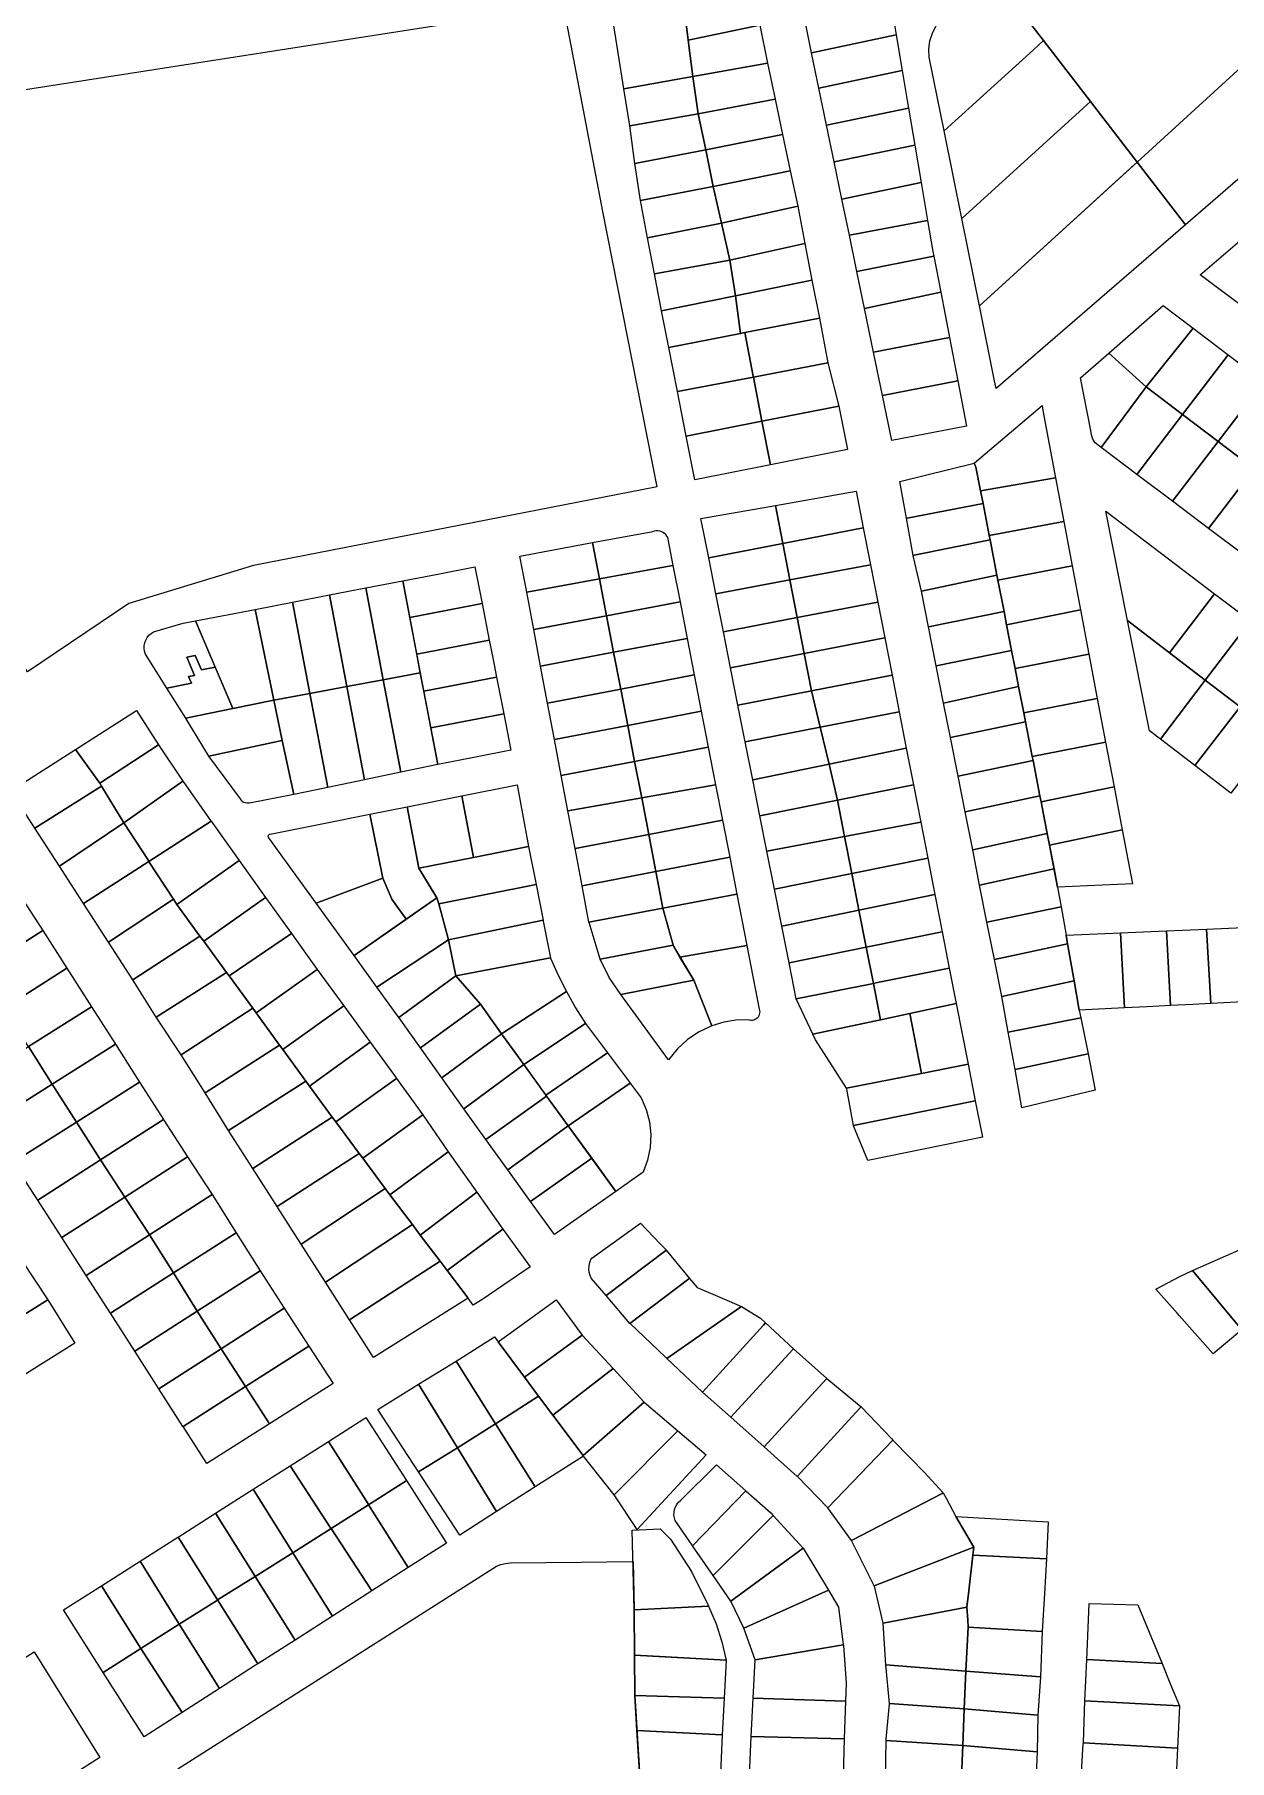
# Model space of a CAD drawing. Header units: millimetres. Extents: x 522658 to 553925, y 7796479 to 7820139.
# Drawn here: x 541314.2 to 541634.4, y 7807452.5 to 7807915 of the extents above; entities that cross this region are included whole.
import ezdxf

# ---------------------------------------------------------------- set-up
doc = ezdxf.new("R2010")
doc.units = ezdxf.units.MM
doc.layers.add('ZONA RESIDENCIAL 2 (ZR_2)', color=2, linetype='Continuous')

msp = doc.modelspace()

# ---------------------------------------------------------------- linework, layer by layer
at = {"layer": 'ZONA RESIDENCIAL 2 (ZR_2)'}
msp.add_lwpolyline([(541646.9, 7807914.7), (541609.69, 7807880.8), (541597.19, 7807897.05), (541584.62, 7807913.37), (541571.03, 7807931.03), (541680.89, 7808031.38)], dxfattribs=at)
for points in [[(541581.88, 7807910.88), (541557.95, 7807889.15), (541556.17, 7807897.96), (541553.95, 7807908.94), (541553.89, 7807911.11), (541554.18, 7807913.26), (541554.82, 7807915.33), (541555.79, 7807917.27), (541565.43, 7807926.06), (541567.39, 7807927.85), (541570.97, 7807931.11), (541584.62, 7807913.37), (541581.88, 7807910.88)], [(541490.62, 7807903.73), (541472.15, 7807900.41), (541470.6, 7807910.11), (541468.98, 7807920.18), (541488.06, 7807924.57), (541489.42, 7807913.49), (541490.62, 7807903.73)], [(541508.57, 7807917.53), (541489.42, 7807913.49), (541488.06, 7807924.57), (541506.44, 7807927.99), (541508.44, 7807918.16), (541508.57, 7807917.53)], [(541292.65, 7807774.2), (541291.68, 7807897.16), (541451.16, 7807921.99), (541456.45, 7807922.34), (541456.76, 7807918.17), (541466.47, 7807867.55), (541481.03, 7807793.76), (541480.65, 7807793.7), (541372.93, 7807772.72), (541339.52, 7807762.51), (541312.33, 7807744.18), (541305.63, 7807754.41), (541299.17, 7807764.27), (541292.65, 7807774.2)], [(541520.89, 7807917.7), (541543.91, 7807922.38), (541545.15, 7807914.95), (541522.46, 7807910.09), (541520.89, 7807917.7)], [(541489.42, 7807913.49), (541508.57, 7807917.53), (541510.68, 7807907.32), (541490.62, 7807903.73), (541489.42, 7807913.49)], [(541522.46, 7807910.09), (541545.15, 7807914.95), (541546.75, 7807905.33), (541524.42, 7807900.65), (541522.46, 7807910.09)], [(541622.61, 7807864.01), (541609.69, 7807880.8), (541646.9, 7807914.7), (541659.53, 7807898.5), (541660.71, 7807896.98), (541622.61, 7807864.01)], [(541595.22, 7807895.26), (541562.7, 7807865.73), (541557.95, 7807889.15), (541581.88, 7807910.88), (541584.62, 7807913.37), (541597.19, 7807897.05), (541595.22, 7807895.26)], [(541490.62, 7807903.73), (541510.68, 7807907.32), (541512.67, 7807897.66), (541492.11, 7807893.78), (541490.62, 7807903.73)], [(541524.42, 7807900.65), (541546.75, 7807905.33), (541548.08, 7807897.33), (541548.43, 7807895.28), (541526.47, 7807890.73), (541524.42, 7807900.65)], [(541472.15, 7807900.41), (541490.62, 7807903.73), (541492.11, 7807893.78), (541473.74, 7807890.54), (541472.15, 7807900.41)], [(541492.11, 7807893.78), (541512.67, 7807897.66), (541514.66, 7807888.18), (541494.12, 7807884.09), (541492.11, 7807893.78)], [(541608.02, 7807879.28), (541567.44, 7807842.31), (541562.7, 7807865.73), (541595.22, 7807895.26), (541597.19, 7807897.05), (541609.69, 7807880.8), (541608.02, 7807879.28)], [(541473.74, 7807890.54), (541492.11, 7807893.78), (541494.12, 7807884.09), (541475.09, 7807880.43), (541473.74, 7807890.54)], [(541526.47, 7807890.73), (541548.43, 7807895.28), (541550.11, 7807885.36), (541528.52, 7807880.85), (541526.47, 7807890.73)], [(541494.12, 7807884.09), (541514.66, 7807888.18), (541516.69, 7807878.47), (541496.13, 7807874.3), (541494.12, 7807884.09)], [(541475.09, 7807880.43), (541494.12, 7807884.09), (541496.13, 7807874.3), (541476.6, 7807870.51), (541475.09, 7807880.43)], [(541528.52, 7807880.85), (541550.11, 7807885.36), (541551.82, 7807875.31), (541530.58, 7807870.89), (541528.52, 7807880.85)], [(541496.13, 7807874.3), (541516.69, 7807878.47), (541518.76, 7807868.99), (541498.35, 7807864.46), (541496.13, 7807874.3)], [(541571.92, 7807820.14), (541571.5, 7807822.21), (541567.44, 7807842.31), (541609.69, 7807880.8), (541622.61, 7807864.01), (541571.92, 7807820.14)], [(541476.6, 7807870.51), (541496.13, 7807874.3), (541498.35, 7807864.46), (541478.52, 7807860.53), (541476.6, 7807870.51)], [(541530.58, 7807870.89), (541551.82, 7807875.31), (541553.54, 7807865.17), (541532.58, 7807861.25), (541530.58, 7807870.89)], [(541498.35, 7807864.46), (541518.76, 7807868.99), (541520.63, 7807859.01), (541500.57, 7807854.51), (541498.35, 7807864.46)], [(541478.52, 7807860.53), (541498.35, 7807864.46), (541500.57, 7807854.51), (541480.38, 7807850.86), (541478.52, 7807860.53)], [(541532.58, 7807861.25), (541553.54, 7807865.17), (541554.96, 7807856.84), (541555.2, 7807855.62), (541534.6, 7807851.51), (541532.58, 7807861.25)], [(541652.9, 7807855.96), (541640.8, 7807839.93), (541626.62, 7807850.63), (541642.22, 7807864.01), (541652.9, 7807855.96)], [(541500.57, 7807854.51), (541520.63, 7807859.01), (541522.56, 7807849.16), (541502.05, 7807844.99), (541500.57, 7807854.51)], [(541480.38, 7807850.86), (541500.57, 7807854.51), (541502.05, 7807844.99), (541482.27, 7807840.99), (541480.38, 7807850.86)], [(541534.6, 7807851.51), (541555.2, 7807855.62), (541557.06, 7807845.96), (541536.66, 7807841.57), (541534.6, 7807851.51)], [(541502.05, 7807844.99), (541522.56, 7807849.16), (541524.56, 7807838.96), (541504.54, 7807835.15), (541503.38, 7807834.88), (541502.05, 7807844.99)], [(541536.66, 7807841.57), (541557.06, 7807845.96), (541559.4, 7807833.79), (541539.08, 7807829.89), (541536.66, 7807841.57)], [(541482.27, 7807840.99), (541502.05, 7807844.99), (541503.38, 7807834.88), (541484.17, 7807831.11), (541482.27, 7807840.99)], [(541624.7, 7807836.28), (541612.13, 7807820.56), (541602.1, 7807829.62), (541616.64, 7807842.39), (541624.7, 7807836.28)], [(541504.54, 7807835.15), (541524.56, 7807838.96), (541526.79, 7807826.97), (541506.87, 7807823.2), (541506.82, 7807823.45), (541504.54, 7807835.15)], [(541612.13, 7807820.56), (541624.7, 7807836.28), (541634.07, 7807829.17), (541621.85, 7807813.18), (541612.13, 7807820.56)], [(541484.17, 7807831.11), (541503.38, 7807834.88), (541504.54, 7807835.15), (541506.82, 7807823.45), (541506.87, 7807823.2), (541486.49, 7807819.34), (541484.17, 7807831.11)], [(541539.08, 7807829.89), (541559.4, 7807833.79), (541561.64, 7807822.16), (541541.5, 7807818.22), (541539.08, 7807829.89)], [(541506.87, 7807823.2), (541526.79, 7807826.97), (541529.76, 7807815.39), (541509.17, 7807811.35), (541506.87, 7807823.2)], [(541612.13, 7807820.56), (541600.03, 7807804.32), (541598.42, 7807805.53), (541597.86, 7807806.57), (541597.46, 7807807.68), (541597.24, 7807808.84), (541594.51, 7807822.96), (541602.1, 7807829.62), (541612.13, 7807820.56)], [(541621.85, 7807813.18), (541634.07, 7807829.17), (541643.63, 7807821.92), (541631.4, 7807805.93), (541621.85, 7807813.18)], [(541486.49, 7807819.34), (541506.87, 7807823.2), (541509.17, 7807811.35), (541488.85, 7807807.36), (541486.49, 7807819.34)], [(541541.5, 7807818.22), (541561.64, 7807822.16), (541563.97, 7807810.06), (541543.98, 7807806.24), (541541.5, 7807818.22)], [(541631.4, 7807805.93), (541643.63, 7807821.92), (541653.31, 7807814.57), (541641.08, 7807798.58), (541631.4, 7807805.93)], [(541600.03, 7807804.32), (541612.13, 7807820.56), (541621.85, 7807813.18), (541609.58, 7807797.12), (541600.03, 7807804.32)], [(541509.17, 7807811.35), (541529.76, 7807815.39), (541532.04, 7807803.76), (541511.44, 7807799.66), (541509.17, 7807811.35)], [(541587.81, 7807796.22), (541567.76, 7807792.67), (541566.51, 7807799.07), (541565.98, 7807800.08), (541584.24, 7807815.54), (541584.4, 7807814.21), (541587.81, 7807796.22)], [(541609.58, 7807797.12), (541621.85, 7807813.18), (541631.4, 7807805.93), (541619.15, 7807789.9), (541609.58, 7807797.12)], [(541488.85, 7807807.36), (541509.17, 7807811.35), (541511.44, 7807799.66), (541491.16, 7807795.62), (541488.85, 7807807.36)], [(541619.15, 7807789.9), (541631.4, 7807805.93), (541641.08, 7807798.58), (541628.85, 7807782.58), (541619.15, 7807789.9)], [(541548.04, 7807785.37), (541547.86, 7807785.34), (541546.09, 7807795.21), (541565.98, 7807800.08), (541566.51, 7807799.07), (541567.76, 7807792.67), (541568.41, 7807789.31), (541548.04, 7807785.37)], [(541590.03, 7807784.51), (541570.07, 7807780.77), (541568.41, 7807789.31), (541567.76, 7807792.67), (541587.81, 7807796.22), (541590.03, 7807784.51)], [(541628.85, 7807782.58), (541641.08, 7807798.58), (541650.54, 7807791.4), (541638.33, 7807775.43), (541628.85, 7807782.58)], [(541536.3, 7807782.75), (541514.75, 7807778.58), (541512.75, 7807788.8), (541534.37, 7807792.63), (541536.3, 7807782.75)], [(541514.75, 7807778.58), (541494.89, 7807774.73), (541492.79, 7807785.27), (541512.75, 7807788.8), (541514.75, 7807778.58)], [(541549.99, 7807775.49), (541549.65, 7807775.42), (541547.86, 7807785.34), (541548.04, 7807785.37), (541568.41, 7807789.31), (541570.07, 7807780.77), (541570.29, 7807779.62), (541549.99, 7807775.49)], [(541630.46, 7807765.14), (541618.37, 7807749.31), (541607.14, 7807757.92), (541601.34, 7807787.28), (541630.46, 7807765.14)], [(541485.3, 7807772.73), (541465.6, 7807769.11), (541463.73, 7807778.82), (541479.91, 7807781.84), (541480.36, 7807781.99), (541480.83, 7807782.06), (541481.3, 7807782.06), (541481.76, 7807781.98), (541482.21, 7807781.83), (541482.63, 7807781.61), (541483.01, 7807781.33), (541483.33, 7807780.99), (541483.6, 7807780.6), (541483.81, 7807780.17), (541483.94, 7807779.72), (541485.3, 7807772.73)], [(541514.75, 7807778.58), (541536.3, 7807782.75), (541538.24, 7807772.86), (541516.65, 7807768.83), (541514.75, 7807778.58)], [(541592.29, 7807772.57), (541572.4, 7807768.8), (541572.14, 7807770.12), (541570.29, 7807779.62), (541570.07, 7807780.77), (541590.03, 7807784.51), (541592.29, 7807772.57)], [(541465.6, 7807769.11), (541446.13, 7807765.53), (541444.31, 7807775.2), (541463.73, 7807778.82), (541465.6, 7807769.11)], [(541494.89, 7807774.73), (541514.75, 7807778.58), (541516.65, 7807768.83), (541496.8, 7807765.13), (541494.89, 7807774.73)], [(541572.14, 7807770.12), (541551.91, 7807765.82), (541549.73, 7807774.96), (541549.65, 7807775.42), (541549.99, 7807775.49), (541570.29, 7807779.62), (541572.14, 7807770.12)], [(541434.16, 7807762.48), (541414.79, 7807758.76), (541412.92, 7807768.58), (541422.74, 7807770.47), (541432.23, 7807772.3), (541434.16, 7807762.48)], [(541465.6, 7807769.11), (541485.3, 7807772.73), (541487.21, 7807762.93), (541467.51, 7807759.24), (541465.6, 7807769.11)], [(541516.65, 7807768.83), (541538.24, 7807772.86), (541540.19, 7807762.87), (541518.62, 7807758.72), (541516.65, 7807768.83)], [(541594.51, 7807760.84), (541574.72, 7807756.82), (541574.04, 7807760.33), (541572.4, 7807768.8), (541592.29, 7807772.57), (541594.51, 7807760.84)], [(541397.93, 7807740.25), (541393.28, 7807764.81), (541403.01, 7807766.68), (541407.69, 7807742.07), (541397.93, 7807740.25)], [(541407.69, 7807742.07), (541403.01, 7807766.68), (541412.92, 7807768.58), (541417.61, 7807743.92), (541407.69, 7807742.07)], [(541446.13, 7807765.53), (541465.6, 7807769.11), (541467.51, 7807759.24), (541448.01, 7807755.58), (541446.13, 7807765.53)], [(541496.8, 7807765.13), (541516.65, 7807768.83), (541518.62, 7807758.72), (541498.83, 7807754.92), (541496.8, 7807765.13)], [(541572.4, 7807768.8), (541574.04, 7807760.33), (541553.81, 7807756.22), (541551.91, 7807765.82), (541572.14, 7807770.12), (541572.4, 7807768.8)], [(541378.32, 7807736.58), (541373.35, 7807760.95), (541383.39, 7807762.89), (541388.05, 7807738.4), (541378.32, 7807736.58)], [(541388.05, 7807738.4), (541383.39, 7807762.89), (541393.28, 7807764.81), (541397.93, 7807740.25), (541388.05, 7807738.4)], [(541436.09, 7807752.67), (541416.66, 7807748.94), (541414.79, 7807758.76), (541434.16, 7807762.48), (541436.09, 7807752.67)], [(541467.51, 7807759.24), (541487.21, 7807762.93), (541489.11, 7807753.14), (541469.41, 7807749.43), (541467.51, 7807759.24)], [(541520.5, 7807749.13), (541518.62, 7807758.72), (541540.19, 7807762.87), (541542.06, 7807753.3), (541520.5, 7807749.13)], [(541618.37, 7807749.31), (541630.46, 7807765.14), (541640.06, 7807757.84), (541627.96, 7807741.95), (541618.37, 7807749.31)], [(541362.66, 7807745.48), (541358.97, 7807744.73), (541357.32, 7807748.59), (541355.06, 7807748.13), (541357.15, 7807743.26), (541355.49, 7807742.92), (541356.26, 7807741.13), (541349.73, 7807739.8), (541343.96, 7807748.97), (541343.72, 7807749.71), (541343.61, 7807750.47), (541343.63, 7807751.24), (541343.77, 7807752), (541344.03, 7807752.73), (541344.42, 7807753.4), (541344.9, 7807754), (541345.48, 7807754.51), (541346.14, 7807754.92), (541354.11, 7807757.22), (541357.35, 7807757.85), (541362.66, 7807745.48)], [(541378.32, 7807736.58), (541367.42, 7807734.41), (541357.35, 7807757.85), (541373.35, 7807760.95), (541378.32, 7807736.58)], [(541448.01, 7807755.58), (541467.51, 7807759.24), (541469.41, 7807749.43), (541449.86, 7807745.74), (541448.01, 7807755.58)], [(541520.5, 7807749.13), (541500.74, 7807745.3), (541498.83, 7807754.92), (541518.62, 7807758.72), (541520.5, 7807749.13)], [(541574.72, 7807756.82), (541576.06, 7807749.91), (541555.87, 7807745.83), (541553.81, 7807756.22), (541574.04, 7807760.33), (541574.72, 7807756.82)], [(541576.06, 7807749.91), (541574.72, 7807756.82), (541594.51, 7807760.84), (541596.76, 7807748.94), (541577, 7807745.07), (541576.06, 7807749.91)], [(541627.96, 7807741.95), (541615.92, 7807726.12), (541612.99, 7807728.35), (541607.14, 7807757.92), (541618.37, 7807749.31), (541627.96, 7807741.95)], [(541649.53, 7807750.64), (541637.29, 7807734.79), (541627.96, 7807741.95), (541640.06, 7807757.84), (541649.53, 7807750.64)], [(541416.66, 7807748.94), (541436.09, 7807752.67), (541437.1, 7807747.55), (541438.03, 7807742.79), (541418.54, 7807739.04), (541417.61, 7807743.92), (541416.66, 7807748.94)], [(541469.41, 7807749.43), (541489.11, 7807753.14), (541491.01, 7807743.37), (541471.31, 7807739.59), (541469.41, 7807749.43)], [(541522.46, 7807739.11), (541520.5, 7807749.13), (541542.06, 7807753.3), (541544.01, 7807743.3), (541522.46, 7807739.11)], [(541362.66, 7807745.48), (541367.42, 7807734.41), (541354.75, 7807731.83), (541349.73, 7807739.8), (541356.26, 7807741.13), (541355.49, 7807742.92), (541357.15, 7807743.26), (541355.06, 7807748.13), (541357.32, 7807748.59), (541358.97, 7807744.73), (541362.66, 7807745.48)], [(541449.86, 7807745.74), (541469.41, 7807749.43), (541471.31, 7807739.59), (541451.73, 7807735.84), (541449.86, 7807745.74)], [(541522.46, 7807739.11), (541502.73, 7807735.27), (541500.74, 7807745.3), (541520.5, 7807749.13), (541522.46, 7807739.11)], [(541555.87, 7807745.83), (541576.06, 7807749.91), (541577, 7807745.07), (541577.93, 7807740.29), (541557.85, 7807735.84), (541555.87, 7807745.83)], [(541599.01, 7807737.07), (541579.3, 7807733.22), (541577.93, 7807740.29), (541577, 7807745.07), (541596.76, 7807748.94), (541599.01, 7807737.07)], [(541412.39, 7807717.31), (541407.69, 7807742.07), (541417.61, 7807743.92), (541422.27, 7807719.4), (541412.39, 7807717.31)], [(541471.31, 7807739.59), (541491.01, 7807743.37), (541492.91, 7807733.62), (541473.19, 7807729.84), (541471.31, 7807739.59)], [(541524.78, 7807729.37), (541522.46, 7807739.11), (541544.01, 7807743.3), (541545.93, 7807733.5), (541524.78, 7807729.37)], [(541392.84, 7807713.18), (541388.05, 7807738.4), (541397.93, 7807740.25), (541402.68, 7807715.26), (541392.84, 7807713.18)], [(541402.68, 7807715.26), (541397.93, 7807740.25), (541407.69, 7807742.07), (541412.39, 7807717.31), (541402.68, 7807715.26)], [(541418.54, 7807739.04), (541438.03, 7807742.79), (541439.96, 7807732.98), (541420.4, 7807729.22), (541418.54, 7807739.04)], [(541451.73, 7807735.84), (541471.31, 7807739.59), (541473.19, 7807729.84), (541453.57, 7807726.09), (541451.73, 7807735.84)], [(541524.78, 7807729.37), (541504.68, 7807725.45), (541502.73, 7807735.27), (541522.46, 7807739.11), (541524.78, 7807729.37)], [(541557.85, 7807735.84), (541577.93, 7807740.29), (541579.3, 7807733.22), (541579.78, 7807730.77), (541559.68, 7807726.57), (541557.85, 7807735.84)], [(541637.29, 7807734.79), (541625.16, 7807719.07), (541615.92, 7807726.12), (541627.96, 7807741.95), (541637.29, 7807734.79)], [(541360.92, 7807721.62), (541354.87, 7807731.64), (541354.75, 7807731.83), (541367.42, 7807734.41), (541378.32, 7807736.58), (541380.63, 7807725.77), (541360.92, 7807721.62)], [(541383.71, 7807711.37), (541380.63, 7807725.77), (541378.32, 7807736.58), (541388.05, 7807738.4), (541392.84, 7807713.18), (541383.71, 7807711.37)], [(541601.22, 7807725.37), (541581.58, 7807721.52), (541579.78, 7807730.77), (541579.3, 7807733.22), (541599.01, 7807737.07), (541601.22, 7807725.37)], [(541646.87, 7807727.44), (541634.8, 7807711.72), (541625.16, 7807719.07), (541637.29, 7807734.79), (541646.87, 7807727.44)], [(541331.78, 7807714.33), (541325.18, 7807723.41), (541341.57, 7807733.87), (541347.43, 7807724.68), (541331.78, 7807714.33)], [(541420.4, 7807729.22), (541439.96, 7807732.98), (541441.89, 7807723.17), (541432.4, 7807721.35), (541422.27, 7807719.4), (541420.4, 7807729.22)], [(541453.57, 7807726.09), (541473.19, 7807729.84), (541475.05, 7807720.19), (541455.4, 7807716.4), (541453.57, 7807726.09)], [(541473.19, 7807729.84), (541492.91, 7807733.62), (541494.78, 7807724), (541475.05, 7807720.19), (541473.19, 7807729.84)], [(541527.15, 7807719.46), (541506.7, 7807715.26), (541504.68, 7807725.45), (541524.78, 7807729.37), (541527.15, 7807719.46)], [(541527.15, 7807719.46), (541524.78, 7807729.37), (541545.93, 7807733.5), (541547.84, 7807723.71), (541527.15, 7807719.46)], [(541559.68, 7807726.57), (541579.78, 7807730.77), (541581.58, 7807721.52), (541581.8, 7807720.4), (541561.73, 7807716.22), (541559.68, 7807726.57)], [(541383.71, 7807711.37), (541371.8, 7807709.02), (541371.44, 7807708.98), (541371.09, 7807708.99), (541370.74, 7807709.07), (541370.4, 7807709.19), (541370.09, 7807709.37), (541369.82, 7807709.6), (541369.58, 7807709.87), (541369.39, 7807710.17), (541360.92, 7807721.62), (541380.63, 7807725.77), (541383.71, 7807711.37)], [(541603.5, 7807713.34), (541583.94, 7807709.39), (541583.63, 7807711.01), (541581.8, 7807720.4), (541581.58, 7807721.52), (541601.22, 7807725.37), (541603.5, 7807713.34)], [(541331.78, 7807714.33), (541332.22, 7807713.59), (541314.35, 7807702.31), (541307.86, 7807712.35), (541325.18, 7807723.41), (541331.78, 7807714.33)], [(541353.96, 7807714.93), (541338.16, 7807703.71), (541332.22, 7807713.59), (541331.78, 7807714.33), (541347.43, 7807724.68), (541353.96, 7807714.93)], [(541455.4, 7807716.4), (541475.05, 7807720.19), (541476.93, 7807710.45), (541457.18, 7807706.94), (541455.4, 7807716.4)], [(541475.05, 7807720.19), (541494.78, 7807724), (541496.73, 7807713.96), (541476.93, 7807710.45), (541475.05, 7807720.19)], [(541529.36, 7807709.8), (541527.15, 7807719.46), (541547.84, 7807723.71), (541549.76, 7807713.88), (541529.36, 7807709.8)], [(541561.73, 7807716.22), (541581.8, 7807720.4), (541583.63, 7807711.01), (541563.61, 7807706.7), (541561.73, 7807716.22)], [(541529.36, 7807709.8), (541508.61, 7807705.65), (541506.7, 7807715.26), (541527.15, 7807719.46), (541529.36, 7807709.8)], [(541338.16, 7807703.71), (541320.95, 7807692.09), (541314.35, 7807702.31), (541332.22, 7807713.59), (541338.16, 7807703.71)], [(541361.57, 7807704.21), (541344.87, 7807693.41), (541344.74, 7807693.61), (541338.16, 7807703.71), (541353.96, 7807714.93), (541354.22, 7807714.57), (541361.43, 7807704.4), (541361.57, 7807704.21)], [(541431.84, 7807694.47), (541417.24, 7807691.58), (541414.1, 7807708.03), (541428.77, 7807710.96), (541431.84, 7807694.47)], [(541431.84, 7807694.47), (541428.77, 7807710.96), (541443.55, 7807713.91), (541446.62, 7807697.4), (541431.84, 7807694.47)], [(541476.93, 7807710.45), (541496.73, 7807713.96), (541498.58, 7807704.43), (541478.82, 7807700.63), (541476.93, 7807710.45)], [(541531.28, 7807700.07), (541529.36, 7807709.8), (541549.76, 7807713.88), (541551.71, 7807703.92), (541531.28, 7807700.07)], [(541563.61, 7807706.7), (541583.63, 7807711.01), (541583.94, 7807709.39), (541585.6, 7807700.86), (541565.63, 7807696.47), (541563.61, 7807706.7)], [(541605.67, 7807701.89), (541586.2, 7807697.74), (541585.6, 7807700.86), (541583.94, 7807709.39), (541603.5, 7807713.34), (541605.67, 7807701.89)], [(541413.86, 7807677.93), (541409.98, 7807683.26), (541407.6, 7807688.93), (541404.07, 7807706.03), (541414.1, 7807708.03), (541417.24, 7807691.58), (541422.05, 7807683.67), (541413.86, 7807677.93)], [(541457.18, 7807706.94), (541476.93, 7807710.45), (541478.82, 7807700.63), (541459.08, 7807696.84), (541457.18, 7807706.94)], [(541531.28, 7807700.07), (541510.5, 7807696.15), (541508.61, 7807705.65), (541529.36, 7807709.8), (541531.28, 7807700.07)], [(541344.87, 7807693.41), (541327.4, 7807682.1), (541320.95, 7807692.09), (541338.16, 7807703.71), (541344.74, 7807693.61), (541344.87, 7807693.41)], [(541344.87, 7807693.41), (541361.57, 7807704.21), (541369.04, 7807693.66), (541352.37, 7807681.86), (541351.48, 7807683.26), (541344.98, 7807693.24), (541344.87, 7807693.41)], [(541407.6, 7807688.93), (541389.72, 7807682.21), (541377.04, 7807699.71), (541376.97, 7807699.79), (541376.92, 7807699.88), (541376.89, 7807699.97), (541376.87, 7807700.07), (541376.87, 7807700.18), (541376.88, 7807700.28), (541376.92, 7807700.37), (541376.97, 7807700.46), (541377.03, 7807700.54), (541377.11, 7807700.61), (541377.19, 7807700.66), (541377.29, 7807700.7), (541377.39, 7807700.72), (541390.3, 7807703.28), (541404.07, 7807706.03), (541407.6, 7807688.93)], [(541478.82, 7807700.63), (541498.58, 7807704.43), (541500.51, 7807694.5), (541480.74, 7807690.66), (541478.82, 7807700.63)], [(541533.23, 7807690.15), (541531.28, 7807700.07), (541551.71, 7807703.92), (541553.6, 7807694.25), (541533.23, 7807690.15)], [(541586.2, 7807697.74), (541605.67, 7807701.89), (541608.42, 7807687.36), (541588.38, 7807686.54), (541586.2, 7807697.74)], [(541422.55, 7807682.04), (541422.05, 7807683.67), (541417.24, 7807691.58), (541431.84, 7807694.47), (541446.62, 7807697.4), (541448.62, 7807687.18), (541422.55, 7807682.04)], [(541459.08, 7807696.84), (541478.82, 7807700.63), (541480.74, 7807690.66), (541460.97, 7807686.83), (541459.08, 7807696.84)], [(541533.23, 7807690.15), (541512.52, 7807685.98), (541510.5, 7807696.15), (541531.28, 7807700.07), (541533.23, 7807690.15)], [(541565.63, 7807696.47), (541585.6, 7807700.86), (541586.2, 7807697.74), (541587.43, 7807691.43), (541567.49, 7807687.06), (541565.63, 7807696.47)], [(541327.4, 7807682.1), (541344.87, 7807693.41), (541344.98, 7807693.24), (541351.48, 7807683.26), (541334.1, 7807671.72), (541327.4, 7807682.1)], [(541358.57, 7807673.4), (541352.37, 7807681.86), (541369.04, 7807693.66), (541376.17, 7807683.72), (541359.6, 7807671.99), (541358.57, 7807673.4)], [(541480.74, 7807690.66), (541500.51, 7807694.5), (541502.43, 7807684.6), (541482.63, 7807680.84), (541480.74, 7807690.66)], [(541535.16, 7807680.32), (541533.23, 7807690.15), (541553.6, 7807694.25), (541555.5, 7807684.53), (541535.16, 7807680.32)], [(541399.91, 7807668.16), (541389.72, 7807682.21), (541407.6, 7807688.93), (541409.98, 7807683.26), (541413.86, 7807677.93), (541399.91, 7807668.16)], [(541460.97, 7807686.83), (541480.74, 7807690.66), (541482.63, 7807680.84), (541462.81, 7807677.08), (541460.97, 7807686.83)], [(541535.16, 7807680.32), (541514.49, 7807676.05), (541512.52, 7807685.98), (541533.23, 7807690.15), (541535.16, 7807680.32)], [(541567.49, 7807687.06), (541587.43, 7807691.43), (541588.38, 7807686.54), (541589.31, 7807681.27), (541569.46, 7807677.08), (541567.49, 7807687.06)], [(541316.43, 7807674.9), (541299.53, 7807664.06), (541292.95, 7807674.26), (541309.87, 7807685.11), (541316.43, 7807674.9)], [(541352.37, 7807681.86), (541358.57, 7807673.4), (541340.6, 7807661.63), (541334.1, 7807671.72), (541351.48, 7807683.26), (541352.37, 7807681.86)], [(541365.71, 7807663.65), (541359.6, 7807671.99), (541376.17, 7807683.72), (541383.06, 7807674.11), (541366.4, 7807662.71), (541365.71, 7807663.65)], [(541425.16, 7807672.34), (541405.98, 7807659.72), (541399.91, 7807668.16), (541413.7, 7807677.82), (541422.05, 7807683.67), (541422.55, 7807682.04), (541425.16, 7807672.34)], [(541450.49, 7807677.64), (541425.16, 7807672.34), (541422.55, 7807682.04), (541448.62, 7807687.18), (541450.49, 7807677.64)], [(541505.09, 7807670.9), (541487.19, 7807667.75), (541485.42, 7807670.69), (541482.63, 7807680.84), (541502.43, 7807684.6), (541505.09, 7807670.9)], [(541537.11, 7807670.44), (541535.16, 7807680.32), (541555.5, 7807684.53), (541557.45, 7807674.57), (541537.11, 7807670.44)], [(541485.34, 7807670.98), (541465.77, 7807667.22), (541462.82, 7807677.01), (541462.81, 7807677.08), (541482.63, 7807680.84), (541485.34, 7807670.98)], [(541537.11, 7807670.44), (541516.44, 7807666.24), (541514.49, 7807676.05), (541535.16, 7807680.32), (541537.11, 7807670.44)], [(541569.46, 7807677.08), (541589.31, 7807681.27), (541590.64, 7807673.66), (541591.06, 7807671.3), (541571.44, 7807667.07), (541569.46, 7807677.08)], [(541322.9, 7807664.83), (541306.02, 7807654), (541299.53, 7807664.06), (541316.43, 7807674.9), (541322.9, 7807664.83)], [(541372.71, 7807654.1), (541366.4, 7807662.71), (541383.06, 7807674.11), (541389.99, 7807664.45), (541373.66, 7807652.78), (541372.71, 7807654.1)], [(541452.48, 7807667.52), (541427.15, 7807662.72), (541425.16, 7807672.34), (541450.49, 7807677.64), (541450.54, 7807677.4), (541452.48, 7807667.52)], [(541539.02, 7807660.72), (541537.11, 7807670.44), (541557.45, 7807674.57), (541559.35, 7807664.83), (541539.7, 7807660.86), (541539.02, 7807660.72)], [(541606.32, 7807654.12), (541594.2, 7807653.5), (541592.81, 7807661.38), (541591.06, 7807671.3), (541590.64, 7807673.66), (541605.21, 7807674.29), (541606.32, 7807654.12)], [(541606.32, 7807654.12), (541605.21, 7807674.29), (541617.52, 7807674.82), (541618.64, 7807654.74), (541612.4, 7807654.43), (541606.32, 7807654.12)], [(541618.64, 7807654.74), (541617.52, 7807674.82), (541628.32, 7807675.28), (541629.42, 7807655.29), (541624.66, 7807655.05), (541618.64, 7807654.74)], [(541629.42, 7807655.29), (541628.32, 7807675.28), (541640.21, 7807675.79), (541641.32, 7807655.9), (541636.41, 7807655.65), (541629.42, 7807655.29)], [(541365.71, 7807663.65), (541346.86, 7807651.64), (541340.6, 7807661.63), (541358.57, 7807673.4), (541359.6, 7807671.99), (541365.71, 7807663.65)], [(541405.98, 7807659.72), (541425.16, 7807672.34), (541427.15, 7807662.72), (541411.85, 7807651.58), (541405.98, 7807659.72)], [(541465.77, 7807667.22), (541485.34, 7807670.98), (541485.42, 7807670.69), (541490.93, 7807661.54), (541471.34, 7807657.69), (541468.25, 7807662.28), (541465.77, 7807667.22)], [(541487.19, 7807667.75), (541505.09, 7807670.9), (541508.42, 7807653.78), (541508.51, 7807653.43), (541508.55, 7807653.06), (541508.53, 7807652.7), (541508.45, 7807652.35), (541508.31, 7807652.01), (541508.12, 7807651.7), (541507.88, 7807651.42), (541507.6, 7807651.19), (541507.28, 7807651), (541506.94, 7807650.87), (541506.59, 7807650.8), (541506.22, 7807650.78), (541505.86, 7807650.83), (541505.51, 7807650.93), (541502.19, 7807650.82), (541498.92, 7807650.28), (541495.75, 7807649.31), (541490.93, 7807661.54), (541487.19, 7807667.75)], [(541539.02, 7807660.72), (541518.37, 7807656.55), (541516.44, 7807666.24), (541537.11, 7807670.44), (541539.02, 7807660.72)], [(541571.44, 7807667.07), (541591.06, 7807671.3), (541592.81, 7807661.38), (541573.4, 7807657.19), (541571.44, 7807667.07)], [(541329.53, 7807654.42), (541312.62, 7807643.79), (541312.57, 7807643.86), (541306.02, 7807654), (541322.9, 7807664.83), (541329.53, 7807654.42)], [(541439.33, 7807647.21), (541433.78, 7807655.16), (541427.15, 7807662.72), (541452.48, 7807667.52), (541452.49, 7807667.45), (541454.51, 7807662.92), (541456.75, 7807658.5), (541439.33, 7807647.21)], [(541541.37, 7807651.06), (541540.95, 7807650.97), (541539.02, 7807660.72), (541539.7, 7807660.86), (541559.35, 7807664.83), (541561.22, 7807655.29), (541548.79, 7807652.64), (541541.37, 7807651.06)], [(541346.86, 7807651.64), (541365.71, 7807663.65), (541366.4, 7807662.71), (541372.71, 7807654.1), (541353.55, 7807641.55), (541346.86, 7807651.64)], [(541397.13, 7807654.67), (541381.11, 7807643.22), (541380.77, 7807642.98), (541379.91, 7807644.18), (541373.66, 7807652.78), (541389.99, 7807664.45), (541397.13, 7807654.67)], [(541433.78, 7807655.16), (541417.65, 7807643.43), (541411.92, 7807651.48), (541411.85, 7807651.58), (541427.15, 7807662.72), (541433.78, 7807655.16)], [(541471.34, 7807657.69), (541490.93, 7807661.54), (541495.75, 7807649.31), (541492.35, 7807647.72), (541489.23, 7807645.64), (541486.45, 7807643.12), (541484.08, 7807640.22), (541471.34, 7807657.69)], [(541540.95, 7807650.97), (541522.81, 7807647.11), (541518.37, 7807656.55), (541539.02, 7807660.72), (541540.95, 7807650.97)], [(541594.2, 7807653.5), (541594.59, 7807651.48), (541575.17, 7807647.62), (541573.4, 7807657.19), (541592.81, 7807661.38), (541594.2, 7807653.5)], [(541439.33, 7807647.21), (541456.75, 7807658.5), (541459.2, 7807654.18), (541461.86, 7807649.99), (541445.35, 7807638.97), (541439.33, 7807647.21)], [(541335.9, 7807644.42), (541319.01, 7807633.74), (541312.62, 7807643.79), (541329.53, 7807654.42), (541335.9, 7807644.42)], [(541373.66, 7807652.78), (541379.91, 7807644.18), (541359.93, 7807631.35), (541353.55, 7807641.55), (541372.71, 7807654.1), (541373.66, 7807652.78)], [(541404.2, 7807644.97), (541387.94, 7807633.2), (541386.98, 7807634.51), (541380.77, 7807642.98), (541381.11, 7807643.22), (541397.13, 7807654.67), (541404.2, 7807644.97)], [(541417.65, 7807643.43), (541433.78, 7807655.16), (541439.33, 7807647.21), (541423.37, 7807635.39), (541417.65, 7807643.43)], [(541551.94, 7807636.58), (541531.77, 7807632.61), (541523.53, 7807645.57), (541522.81, 7807647.11), (541541.37, 7807651.06), (541548.79, 7807652.64), (541551.94, 7807636.58)], [(541551.94, 7807636.58), (541548.79, 7807652.64), (541561.22, 7807655.29), (541564.4, 7807639.04), (541551.94, 7807636.58)], [(541596.53, 7807641.8), (541577.02, 7807637.66), (541575.17, 7807647.62), (541594.59, 7807651.48), (541596.53, 7807641.8)], [(541423.37, 7807635.39), (541439.33, 7807647.21), (541445.35, 7807638.97), (541429.29, 7807627.08), (541423.37, 7807635.39)], [(541467.74, 7807642.13), (541451.29, 7807630.77), (541451.16, 7807630.94), (541445.35, 7807638.97), (541461.86, 7807649.99), (541467.74, 7807642.13)], [(541319.01, 7807633.74), (541301.97, 7807622.96), (541295.51, 7807633.04), (541312.62, 7807643.79), (541319.01, 7807633.74)], [(541342.38, 7807634.24), (541325.49, 7807623.55), (541319.01, 7807633.74), (541335.9, 7807644.42), (541342.38, 7807634.24)], [(541386.98, 7807634.51), (541366.2, 7807621.32), (541359.93, 7807631.35), (541379.91, 7807644.18), (541380.77, 7807642.98), (541386.98, 7807634.51)], [(541387.94, 7807633.2), (541404.2, 7807644.97), (541411.13, 7807635.39), (541411.24, 7807635.23), (541394.96, 7807623.63), (541394.03, 7807624.9), (541387.94, 7807633.2)], [(541451.29, 7807630.77), (541467.74, 7807642.13), (541473.66, 7807634.22), (541473.86, 7807634.01), (541457.25, 7807622.54), (541451.29, 7807630.77)], [(541577.02, 7807637.66), (541596.53, 7807641.8), (541598.47, 7807632.06), (541578.82, 7807627.32), (541577.02, 7807637.66)], [(541429.29, 7807627.08), (541445.35, 7807638.97), (541451.46, 7807630.53), (541435.19, 7807618.89), (541429.29, 7807627.08)], [(541566.31, 7807629.25), (541533.65, 7807622.63), (541531.93, 7807632.35), (541531.77, 7807632.61), (541551.94, 7807636.58), (541564.4, 7807639.04), (541566.31, 7807629.25)], [(541325.49, 7807623.55), (541308.53, 7807612.82), (541301.97, 7807622.96), (541319.01, 7807633.74), (541325.49, 7807623.55)], [(541348.77, 7807624.21), (541331.94, 7807613.41), (541331.78, 7807613.65), (541325.49, 7807623.55), (541342.38, 7807634.24), (541348.77, 7807624.21)], [(541366.2, 7807621.32), (541386.98, 7807634.51), (541387.94, 7807633.2), (541394.03, 7807624.9), (541372.74, 7807611.08), (541366.31, 7807621.15), (541366.2, 7807621.32)], [(541418.29, 7807625.48), (541402.17, 7807613.83), (541401.2, 7807615.13), (541394.96, 7807623.63), (541411.24, 7807635.23), (541418.29, 7807625.48)], [(541469.97, 7807604.97), (541457.25, 7807622.54), (541473.86, 7807634.01), (541476.8, 7807630.08), (541478.17, 7807626.93), (541479.04, 7807623.6), (541479.39, 7807620.18), (541479.22, 7807616.75), (541478.52, 7807613.38), (541477.32, 7807610.16), (541469.97, 7807604.97)], [(541435.19, 7807618.89), (541451.46, 7807630.53), (541457.25, 7807622.54), (541441.07, 7807610.74), (541435.19, 7807618.89)], [(541568.22, 7807619.48), (541537.54, 7807613.27), (541533.67, 7807622.5), (541533.65, 7807622.63), (541566.31, 7807629.25), (541568.22, 7807619.48)], [(541331.94, 7807613.41), (541315.13, 7807602.62), (541308.53, 7807612.82), (541325.49, 7807623.55), (541331.78, 7807613.65), (541331.94, 7807613.41)], [(541355.26, 7807614.23), (541338.46, 7807603.45), (541331.94, 7807613.41), (541348.77, 7807624.21), (541348.87, 7807624.05), (541355.26, 7807614.23)], [(541401.2, 7807615.13), (541379.25, 7807600.89), (541372.74, 7807611.08), (541394.03, 7807624.9), (541394.96, 7807623.63), (541401.2, 7807615.13)], [(541402.17, 7807613.83), (541418.29, 7807625.48), (541425.11, 7807615.57), (541409.44, 7807604.08), (541408.22, 7807605.71), (541402.17, 7807613.83)], [(541441.07, 7807610.74), (541457.25, 7807622.54), (541463.54, 7807613.85), (541447.17, 7807602.29), (541441.07, 7807610.74)], [(541361.84, 7807604.13), (541345.06, 7807593.36), (541344.95, 7807593.54), (541338.46, 7807603.45), (541355.26, 7807614.23), (541361.84, 7807604.13)], [(541408.22, 7807605.71), (541385.66, 7807590.86), (541379.36, 7807600.72), (541379.25, 7807600.89), (541401.2, 7807615.13), (541402.17, 7807613.83), (541408.22, 7807605.71)], [(541432.73, 7807604.77), (541417.62, 7807593.26), (541415.5, 7807596.06), (541409.44, 7807604.08), (541425.11, 7807615.57), (541432.73, 7807604.77)], [(541447.17, 7807602.29), (541463.54, 7807613.85), (541469.97, 7807604.97), (541453.58, 7807593.4), (541447.17, 7807602.29)], [(541338.46, 7807603.45), (541321.56, 7807592.6), (541315.13, 7807602.62), (541331.94, 7807613.41), (541338.46, 7807603.45)], [(541385.66, 7807590.86), (541408.22, 7807605.71), (541409.44, 7807604.08), (541415.5, 7807596.06), (541392.17, 7807580.65), (541385.66, 7807590.86)], [(541417.62, 7807593.26), (541432.73, 7807604.77), (541439.72, 7807594.87), (541424.8, 7807583.79), (541422.91, 7807586.27), (541417.62, 7807593.26)], [(541345.06, 7807593.36), (541328.06, 7807582.46), (541321.56, 7807592.6), (541338.46, 7807603.45), (541344.95, 7807593.54), (541345.06, 7807593.36)], [(541368.27, 7807593.89), (541351.45, 7807583.11), (541345.06, 7807593.36), (541361.84, 7807604.13), (541368.27, 7807593.89)], [(541417.62, 7807593.26), (541422.91, 7807586.27), (541398.65, 7807570.52), (541392.17, 7807580.65), (541415.5, 7807596.06), (541417.62, 7807593.26)], [(541483.52, 7807589.21), (541483.38, 7807589.11), (541467.4, 7807577.04), (541463.43, 7807581.68), (541463.09, 7807582.47), (541462.87, 7807583.31), (541462.79, 7807584.17), (541462.85, 7807585.03), (541463.03, 7807585.88), (541463.35, 7807586.68), (541463.56, 7807587.1), (541476.59, 7807596.46), (541481.87, 7807590.94), (541483.47, 7807589.27), (541483.52, 7807589.21)], [(541351.45, 7807583.11), (541334.58, 7807572.29), (541328.06, 7807582.46), (541345.06, 7807593.36), (541351.45, 7807583.11)], [(541374.7, 7807583.65), (541357.84, 7807572.85), (541357.81, 7807572.9), (541351.45, 7807583.11), (541368.27, 7807593.89), (541374.7, 7807583.65)], [(541430.43, 7807576.36), (541424.8, 7807583.79), (541439.72, 7807594.87), (541447.07, 7807584.75), (541434.36, 7807576.06), (541431.8, 7807574.45), (541430.43, 7807576.36)], [(541637.74, 7807567.89), (541624.49, 7807583.77), (541631.22, 7807586.72), (541640.76, 7807590.91), (541650.14, 7807578.11), (541637.74, 7807567.89)], [(541301.54, 7807565.83), (541298.32, 7807570.9), (541294.66, 7807576.66), (541310.81, 7807586.47), (541317.82, 7807575.9), (541301.54, 7807565.83)], [(541424.8, 7807583.79), (541430.43, 7807576.36), (541430.23, 7807576.23), (541430.01, 7807576.09), (541405.08, 7807560.47), (541398.65, 7807570.52), (541422.91, 7807586.27), (541424.8, 7807583.79)], [(541483.38, 7807589.11), (541483.52, 7807589.21), (541489.75, 7807581.66), (541489.61, 7807581.55), (541473.79, 7807569.57), (541467.4, 7807577.04), (541483.38, 7807589.11)], [(541357.84, 7807572.85), (541341.1, 7807562.12), (541334.58, 7807572.29), (541351.45, 7807583.11), (541357.81, 7807572.9), (541357.84, 7807572.85)], [(541381.17, 7807573.65), (541364.27, 7807562.82), (541357.84, 7807572.85), (541374.7, 7807583.65), (541381.17, 7807573.65)], [(541498.53, 7807576.33), (541503.65, 7807574.16), (541503.1, 7807573.78), (541483.68, 7807560.2), (541483.26, 7807560.59), (541473.9, 7807569.45), (541473.79, 7807569.57), (541489.61, 7807581.55), (541489.75, 7807581.66), (541491.79, 7807579.18), (541498.53, 7807576.33)], [(541637.74, 7807567.89), (541630.1, 7807561.45), (541620.96, 7807571.67), (541620.48, 7807572.21), (541614.71, 7807578.77), (541621.17, 7807582.2), (541624.49, 7807583.77), (541637.74, 7807567.89)], [(541308.93, 7807554.23), (541301.54, 7807565.83), (541317.82, 7807575.9), (541325.05, 7807564.31), (541308.93, 7807554.23)], [(541364.27, 7807562.82), (541347.53, 7807552.09), (541341.1, 7807562.12), (541357.84, 7807572.85), (541364.27, 7807562.82)], [(541387.72, 7807563.51), (541370.78, 7807552.65), (541364.27, 7807562.82), (541381.17, 7807573.65), (541387.72, 7807563.51)], [(541460.96, 7807566.41), (541445.54, 7807555.18), (541438.48, 7807564.62), (541453.98, 7807575.9), (541460.96, 7807566.41)], [(541508.81, 7807571.02), (541510.08, 7807569.75), (541509.54, 7807569.15), (541493.27, 7807551.12), (541483.68, 7807560.2), (541503.1, 7807573.78), (541503.65, 7807574.16), (541508.81, 7807571.02)], [(541517.32, 7807562.47), (541500.79, 7807544.44), (541493.27, 7807551.12), (541509.54, 7807569.15), (541510.08, 7807569.75), (541517.62, 7807562.8), (541517.32, 7807562.47)], [(541370.78, 7807552.65), (541387.72, 7807563.51), (541394.23, 7807553.45), (541377.18, 7807542.66), (541370.78, 7807552.65)], [(541438.48, 7807564.62), (541445.54, 7807555.18), (541449.32, 7807550.13), (541437.74, 7807542.7), (541427.19, 7807559.5), (541437.48, 7807565.97), (541438.48, 7807564.62)], [(541469.26, 7807557.51), (541453.13, 7807545.03), (541449.32, 7807550.13), (541445.54, 7807555.18), (541460.96, 7807566.41), (541469.26, 7807557.51)], [(541370.78, 7807552.65), (541354.04, 7807541.93), (541354, 7807541.99), (541347.53, 7807552.09), (541364.27, 7807562.82), (541370.78, 7807552.65)], [(541437.74, 7807542.7), (541427.6, 7807536.21), (541417.15, 7807553.28), (541427.19, 7807559.5), (541437.74, 7807542.7)], [(541526.39, 7807554.68), (541509.72, 7807536.5), (541500.79, 7807544.44), (541517.32, 7807562.47), (541517.62, 7807562.8), (541526.54, 7807554.85), (541526.39, 7807554.68)], [(541477.56, 7807548.51), (541461.23, 7807534.18), (541453.13, 7807545.03), (541469.26, 7807557.51), (541477.56, 7807548.51)], [(541535.43, 7807546.92), (541518.63, 7807528.59), (541509.72, 7807536.5), (541526.39, 7807554.68), (541526.54, 7807554.85), (541535.7, 7807547.21), (541535.43, 7807546.92)], [(541354.04, 7807541.93), (541370.78, 7807552.65), (541377.18, 7807542.66), (541360.38, 7807532.03), (541354.04, 7807541.93)], [(541427.6, 7807536.21), (541417.14, 7807529.82), (541406.24, 7807546.52), (541417.15, 7807553.28), (541427.6, 7807536.21)], [(541453.13, 7807545.03), (541461.23, 7807534.18), (541461.33, 7807534.05), (541448.37, 7807525.76), (541437.74, 7807542.7), (541449.32, 7807550.13), (541453.13, 7807545.03)], [(541413.78, 7807527.41), (541403.73, 7807521.01), (541403.6, 7807521.22), (541392.98, 7807537.97), (541402.49, 7807544.02), (541402.82, 7807544.23), (541403.03, 7807544.36), (541413.88, 7807527.48), (541413.78, 7807527.41)], [(541486.62, 7807540.81), (541469.6, 7807523.61), (541461.33, 7807534.05), (541461.23, 7807534.18), (541477.56, 7807548.51), (541486.62, 7807540.81)], [(541544.2, 7807538.34), (541526.85, 7807520.16), (541518.75, 7807528.49), (541518.63, 7807528.59), (541535.43, 7807546.92), (541535.7, 7807547.21), (541543.93, 7807538.62), (541544.2, 7807538.34)], [(541448.37, 7807525.76), (541438.05, 7807519.15), (541427.6, 7807536.21), (541437.74, 7807542.7), (541448.37, 7807525.76)], [(541475.71, 7807514.32), (541469.6, 7807523.61), (541486.62, 7807540.81), (541494.22, 7807534.34), (541475.71, 7807514.32)], [(541403.73, 7807521.01), (541393.71, 7807514.63), (541393.57, 7807514.84), (541382.71, 7807531.44), (541392.98, 7807537.97), (541403.6, 7807521.22), (541403.73, 7807521.01)], [(541417.14, 7807529.82), (541427.6, 7807536.21), (541438.05, 7807519.15), (541428.22, 7807512.85), (541417.14, 7807529.82)], [(541552.66, 7807529.7), (541557.76, 7807524.18), (541557.44, 7807524.02), (541533.12, 7807511.43), (541526.85, 7807520.16), (541544.2, 7807538.34), (541548.89, 7807533.55), (541552.66, 7807529.7)], [(541393.71, 7807514.63), (541383.48, 7807508.11), (541383.34, 7807508.33), (541372.8, 7807525.13), (541382.71, 7807531.44), (541393.57, 7807514.84), (541393.71, 7807514.63)], [(541504.82, 7807524.76), (541490.56, 7807510.01), (541490.44, 7807510.19), (541485.9, 7807516.74), (541485.69, 7807517.47), (541485.59, 7807518.22), (541485.61, 7807518.98), (541485.75, 7807519.73), (541486.01, 7807520.44), (541486.38, 7807521.1), (541486.84, 7807521.7), (541487.4, 7807522.22), (541497.02, 7807531.72), (541504.82, 7807524.76)], [(541424.65, 7807510.73), (541414.4, 7807504.17), (541403.73, 7807521.01), (541413.78, 7807527.41), (541413.88, 7807527.48), (541424.65, 7807510.73)], [(541383.48, 7807508.11), (541373.37, 7807501.78), (541373.28, 7807501.93), (541362.73, 7807518.72), (541372.8, 7807525.13), (541383.34, 7807508.33), (541383.48, 7807508.11)], [(541490.56, 7807510.01), (541504.82, 7807524.76), (541511.51, 7807518.79), (541512.18, 7807518.07), (541496.11, 7807502), (541490.56, 7807510.01)], [(541565.91, 7807509.6), (541539.24, 7807499.27), (541533.12, 7807511.43), (541557.44, 7807524.02), (541557.76, 7807524.18), (541558.5, 7807522.76), (541561.1, 7807517.8), (541565.91, 7807509.6)], [(541363.3, 7807495.48), (541352.7, 7807512.34), (541362.73, 7807518.72), (541373.28, 7807501.93), (541373.37, 7807501.78), (541363.3, 7807495.48)], [(541393.71, 7807514.63), (541403.73, 7807521.01), (541414.4, 7807504.17), (541404.64, 7807497.92), (541393.71, 7807514.63)], [(541496.11, 7807502), (541512.18, 7807518.07), (541520.24, 7807509.33), (541500.86, 7807495.14), (541496.11, 7807502)], [(541585.83, 7807516.4), (541585.4, 7807506.51), (541565.66, 7807507.44), (541565.91, 7807509.6), (541561.1, 7807517.8), (541585.83, 7807516.4)], [(541353.01, 7807489.03), (541342.57, 7807505.89), (541352.63, 7807512.29), (541352.7, 7807512.34), (541363.3, 7807495.48), (541362.97, 7807495.27), (541353.01, 7807489.03)], [(541383.48, 7807508.11), (541393.71, 7807514.63), (541404.64, 7807497.92), (541394.11, 7807491.17), (541383.48, 7807508.11)], [(541474.93, 7807492.87), (541474.41, 7807514.16), (541481.86, 7807514.5), (541484.67, 7807511.8), (541490.29, 7807503.14), (541494.63, 7807494.24), (541494.85, 7807493.79), (541474.93, 7807492.87)], [(541373.37, 7807501.78), (541383.48, 7807508.11), (541394.11, 7807491.17), (541384.08, 7807484.74), (541373.37, 7807501.78)], [(541500.86, 7807495.14), (541520.24, 7807509.33), (541526.96, 7807498.09), (541504.3, 7807487.96), (541500.86, 7807495.14)], [(541539.24, 7807499.27), (541565.91, 7807509.6), (541565.66, 7807507.44), (541564.58, 7807497.92), (541564.08, 7807493.52), (541541.63, 7807489.22), (541539.31, 7807499.13), (541539.24, 7807499.27)], [(541584.85, 7807497.18), (541584.25, 7807487.05), (541564.41, 7807488.23), (541564.29, 7807490.17), (541564.08, 7807493.52), (541564.58, 7807497.92), (541565.66, 7807507.44), (541585.4, 7807506.51), (541584.85, 7807497.18)], [(541342.72, 7807482.49), (541332.17, 7807499.27), (541342.57, 7807505.89), (541353.01, 7807489.03), (541342.72, 7807482.49)], [(541475.07, 7807469.85), (541476.93, 7807439.4), (541476.93, 7807408.92), (541477.68, 7807363.29), (541443.42, 7807362.73), (541418.23, 7807347.17), (541352.67, 7807450.18), (541438.01, 7807504.5), (541439.18, 7807504.98), (541440.41, 7807505.29), (541441.67, 7807505.42), (541460.84, 7807505.65), (541474.47, 7807505.81), (541474.61, 7807505.82), (541474.93, 7807492.87), (541475.04, 7807480.65), (541475.07, 7807469.85)], [(541342.72, 7807482.49), (541332.65, 7807476.08), (541322.02, 7807492.82), (541332.17, 7807499.27), (541342.72, 7807482.49)], [(541374.07, 7807478.33), (541363.3, 7807495.48), (541373.37, 7807501.78), (541384.08, 7807484.74), (541374.07, 7807478.33)], [(541374.07, 7807478.33), (541373.49, 7807477.96), (541363.85, 7807471.79), (541353.01, 7807489.03), (541362.97, 7807495.27), (541363.3, 7807495.48), (541374.07, 7807478.33)], [(541475.04, 7807480.65), (541474.93, 7807492.87), (541494.85, 7807493.79), (541496.85, 7807489.12), (541498.43, 7807484.28), (541499.57, 7807479.33), (541488.21, 7807479.94), (541478.43, 7807480.47), (541475.04, 7807480.65)], [(541504.3, 7807487.96), (541526.96, 7807498.09), (541529.7, 7807493.52), (541530.96, 7807483.45), (541507.34, 7807479.46), (541504.3, 7807487.96)], [(541564.41, 7807488.23), (541563.79, 7807476.41), (541542.31, 7807478.08), (541541.63, 7807489.22), (541564.08, 7807493.52), (541564.29, 7807490.17), (541564.41, 7807488.23)], [(541614.41, 7807483.15), (541616.36, 7807478.43), (541596.2, 7807479.56), (541596.4, 7807483.69), (541596.88, 7807494.56), (541609.85, 7807494.17), (541614.41, 7807483.15)], [(541342.72, 7807482.49), (541353.01, 7807489.03), (541363.85, 7807471.79), (541353.8, 7807465.35), (541342.72, 7807482.49)], [(541563.79, 7807476.41), (541564.41, 7807488.23), (541584.25, 7807487.05), (541583.76, 7807474.86), (541563.79, 7807476.41)], [(541276.11, 7807457.59), (541314.13, 7807481.54), (541331.72, 7807453.28), (541294.17, 7807429.3), (541276.11, 7807457.59)], [(541332.65, 7807476.08), (541342.72, 7807482.49), (541353.8, 7807465.35), (541343.61, 7807458.82), (541332.65, 7807476.08)], [(541475.07, 7807469.85), (541475.04, 7807480.65), (541499.57, 7807479.33), (541499.02, 7807469.17), (541475.07, 7807469.85)], [(541507.34, 7807479.46), (541530.96, 7807483.45), (541530.99, 7807483.23), (541531.75, 7807473.18), (541531.58, 7807468.33), (541506.81, 7807469.18), (541507.34, 7807479.46)], [(541563.37, 7807466.3), (541543.3, 7807467.75), (541542.31, 7807478.08), (541563.79, 7807476.41), (541563.37, 7807466.3)], [(541563.37, 7807466.3), (541563.79, 7807476.41), (541583.76, 7807474.86), (541583.07, 7807464.62), (541563.37, 7807466.3)], [(541616.36, 7807478.43), (541618.66, 7807472.86), (541621.06, 7807467.07), (541595.66, 7807468.45), (541596.2, 7807479.56), (541616.36, 7807478.43)], [(541498.53, 7807459.32), (541475.64, 7807460.46), (541475.07, 7807469.85), (541499.02, 7807469.17), (541498.53, 7807459.32)], [(541531.58, 7807468.33), (541531.22, 7807458.26), (541506.3, 7807458.89), (541506.81, 7807469.18), (541531.58, 7807468.33)], [(541562.96, 7807456.44), (541542.47, 7807457.83), (541542.48, 7807458.18), (541543.31, 7807467.68), (541543.3, 7807467.75), (541563.37, 7807466.3), (541562.96, 7807456.44)], [(541562.96, 7807456.44), (541563.37, 7807466.3), (541583.07, 7807464.62), (541582.86, 7807454.74), (541562.96, 7807456.44)], [(541620.52, 7807455.75), (541595.28, 7807457.17), (541595.66, 7807468.45), (541621.06, 7807467.07), (541620.52, 7807455.75)], [(541498.09, 7807449), (541476.31, 7807449.52), (541475.64, 7807460.46), (541498.53, 7807459.32), (541498.09, 7807449)], [(541531.22, 7807458.26), (541530.95, 7807448.31), (541530.03, 7807448.33), (541505.79, 7807448.51), (541506.3, 7807458.89), (541531.22, 7807458.26)], [(541562.96, 7807456.44), (541562.53, 7807446.15), (541542.28, 7807447.84), (541542.47, 7807457.83), (541562.96, 7807456.44)], [(541620.52, 7807455.75), (541620.07, 7807446.12), (541619.96, 7807443.73), (541594.53, 7807444.88), (541595.27, 7807456.89), (541595.28, 7807457.17), (541620.52, 7807455.75)], [(541562.53, 7807446.15), (541562.96, 7807456.44), (541582.86, 7807454.74), (541582.45, 7807444.46), (541562.53, 7807446.15)]]:
    msp.add_lwpolyline(points, close=True, dxfattribs=at)

doc.saveas('drawing.dxf')
